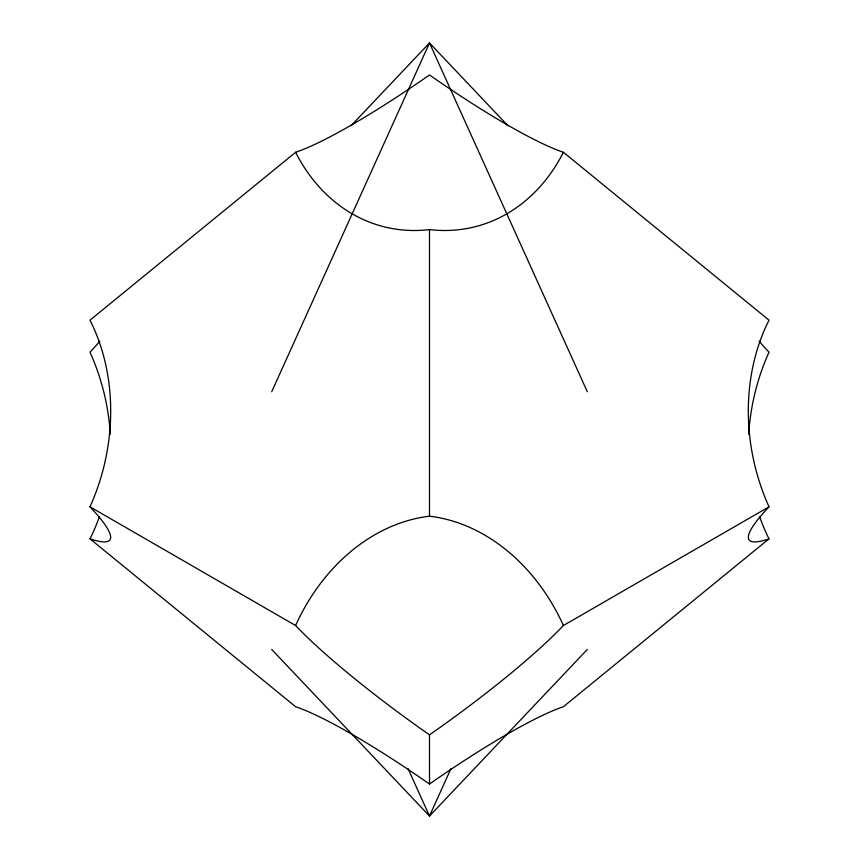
<?xml version="1.0" encoding="UTF-8"?>
<svg xmlns="http://www.w3.org/2000/svg" width="859" height="859" viewBox="0 0 859 859"><rect width="100%" height="100%" fill="white"/><g stroke="black" fill="none" stroke-linecap="round" stroke-linejoin="round"><path stroke-width="1.29" d="M271.691 391.758L429.5 42.95L507.937 125.758M451.018 768.483L429.5 816.05L271.691 649.458M351.063 125.758L429.5 42.95L587.309 391.758M587.309 649.458L429.5 816.05L407.982 768.483M295.593 152.279L89.98 320.171A189.367 152.387 -76.6 0 1 89.98 506.81A189.367 26.146 35.7 0 1 89.98 538.829L295.593 706.721A189.367 26.146 35.7 0 1 429.5 784.031A189.367 26.146 -35.7 0 1 563.407 706.721L769.02 538.829A189.367 26.146 -35.7 0 1 769.02 506.81A189.367 152.387 76.6 0 1 769.02 320.171L563.407 152.279A189.367 26.146 35.7 0 1 429.5 74.969A189.367 26.146 -35.7 0 1 295.593 152.279A189.367 152.387 -76.6 0 0 429.5 229.589A189.367 152.387 76.6 0 0 563.407 152.279M429.5 784.031L429.5 734.853A189.367 26.146 -35.7 0 0 563.407 625.524L769.02 506.81M89.98 506.81L295.593 625.524A189.367 26.146 35.7 0 0 429.5 734.853M429.5 229.589L429.5 516.184A189.367 152.387 76.6 0 1 563.407 625.524M295.593 625.524A189.367 152.387 -76.6 0 1 429.5 516.184M769.02 538.829A189.367 152.387 -76.6 0 1 759.571 516.57M748.726 434.235A189.367 152.387 -76.6 0 1 769.02 352.19A189.367 26.146 35.7 0 1 759.173 341.12M110.274 434.235A189.367 152.387 76.6 0 0 89.98 352.19A189.367 26.146 -35.7 0 0 99.827 341.12M99.429 516.57A189.367 152.387 76.6 0 1 89.98 538.829"/></g></svg>
